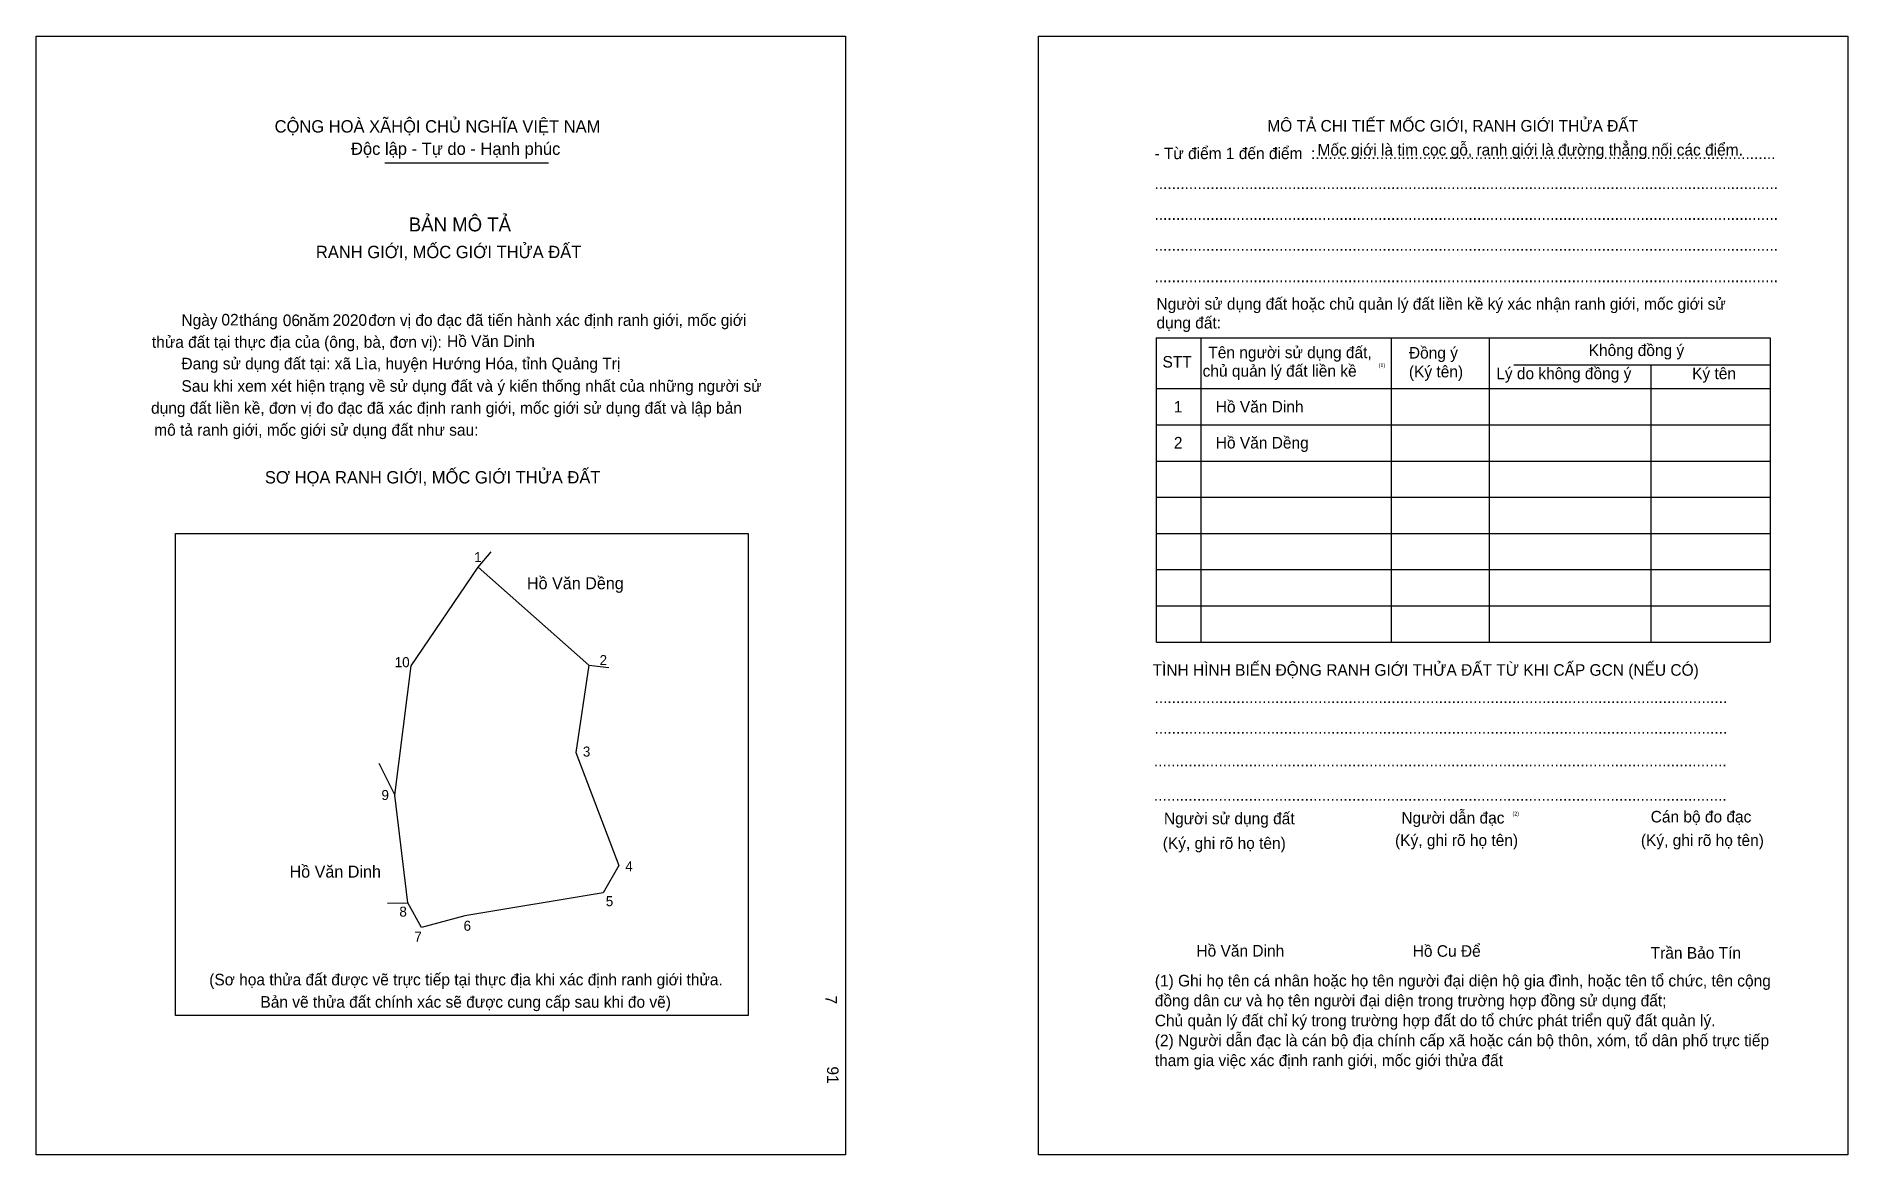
# Model space of a CAD drawing. Extents: x 550266 to 550895, y 1825583 to 1825971.
import ezdxf

# ---------------------------------------------------------------- set-up
doc = ezdxf.new("R2010")
doc.units = 0
for name, color, linetype in [('bmtKhungInTrang1', 7, 'Continuous'), ('bmtKhungInTrang2', 7, 'Continuous'), ('bmtNoiDung', 7, 'Continuous'), ('bmtTemplate', 7, 'Continuous'), ('CanhThua', 7, 'Continuous'), ('RauThua', 7, 'Continuous'), ('SoHieuDinhThua', 7, 'Continuous'), ('TenChuLanCan', 7, 'Continuous')]:
    doc.layers.add(name, color=color, linetype=linetype)

msp = doc.modelspace()

# ---------------------------------------------------------------- linework, layer by layer
at = {"layer": 'bmtKhungInTrang1'}
msp.add_lwpolyline([(550266.34, 1825971.32), (550547.02, 1825971.32), (550547.02, 1825583.11), (550266.34, 1825583.11)], close=True, dxfattribs=at)
at = {"layer": 'bmtKhungInTrang2'}
msp.add_lwpolyline([(550613.95, 1825971.32), (550894.63, 1825971.32), (550894.63, 1825583.11), (550613.95, 1825583.11)], close=True, dxfattribs=at)
at = {"layer": 'bmtTemplate'}
for p, q in [((550387.29, 1825927.33), (550444.05, 1825927.33)), ((550670.26, 1825866.61), (550670.26, 1825761.07)), ((550736.29, 1825866.61), (550736.29, 1825761.07)), ((550770.25, 1825866.74), (550770.25, 1825761.07)), ((550867.76, 1825866.61), (550867.76, 1825761.07)), ((550778.87, 1825857.32), (550867.76, 1825857.32)), ((550654.87, 1825849.02), (550867.76, 1825849.02)), ((550654.87, 1825836.46), (550867.76, 1825836.46)), ((550654.87, 1825823.89), (550867.76, 1825823.89)), ((550654.87, 1825811.33), (550867.76, 1825811.33)), ((550654.87, 1825798.77), (550867.76, 1825798.77)), ((550654.87, 1825786.2), (550867.76, 1825786.2)), ((550654.87, 1825773.64), (550867.76, 1825773.64)), ((550654.87, 1825761.07), (550867.76, 1825761.07))]:
    msp.add_line(p, q, dxfattribs=at)
for points in [[(550654.73, 1825866.61), (550867.76, 1825866.61)], [(550654.73, 1825866.61), (550654.73, 1825761.07)], [(550826.32, 1825857.19), (550826.32, 1825761.07)]]:
    msp.add_lwpolyline(points, dxfattribs=at)
msp.add_lwpolyline([(550314.63, 1825631.46), (550314.63, 1825798.75), (550513.23, 1825798.75), (550513.23, 1825631.46)], close=True, dxfattribs=at)
at = {"layer": 'CanhThua'}
for p, q in [((550396.4, 1825752.84), (550419.64, 1825787.07)), ((550419.64, 1825787.07), (550458, 1825753)), ((550390.74, 1825707.97), (550396.4, 1825752.84)), ((550458, 1825753), (550453.54, 1825722.68)), ((550453.54, 1825722.68), (550468.39, 1825683.52)), ((550395.17, 1825670.51), (550390.74, 1825707.97)), ((550468.39, 1825683.52), (550463, 1825674)), ((550463, 1825674), (550415, 1825666)), ((550400, 1825662), (550395.17, 1825670.51)), ((550415, 1825666), (550400, 1825662))]:
    msp.add_line(p, q, dxfattribs=at)
at = {"layer": 'RauThua'}
for p, q in [((550419.64, 1825787.07), (550424.1, 1825792.41)), ((550458, 1825753), (550464.91, 1825752.23)), ((550385.12, 1825719.06), (550390.74, 1825707.97)), ((550388.16, 1825670.47), (550395.17, 1825670.51))]:
    msp.add_line(p, q, dxfattribs=at)

# ---------------------------------------------------------------- texts
at = {"layer": 'bmtNoiDung'}
for s, height, p in [('02', 4.016, (550330.57, 1825870.94)), ('06', 4.016, (550351.86, 1825870.72)), ('2020', 4.016, (550369.14, 1825870.8)), ('Hồ Văn Dinh', 4.016, (550408.82, 1825863.47)), ('1', 4.02, (550660.91, 1825840.73)), ('Hồ Văn Dinh ', 4.016, (550675.44, 1825840.73)), ('2', 4.02, (550660.91, 1825828.23)), ('Hồ Văn Dềng ', 4.016, (550675.44, 1825828.23)), ('Hồ Văn Dinh', 4.016, (550668.73, 1825651.91))]:
    msp.add_text(s, height=height, dxfattribs=at).set_placement(p)
for s, height, p in [('7', 4.02, (550540.03, 1825638.37)), ('91', 4.016, (550540.6, 1825613.79))]:
    msp.add_text(s, height=height, rotation=270, dxfattribs=at).set_placement(p)
at = {"layer": 'bmtTemplate'}
for s, height, p in [('CỘNG HOÀ XÃHỘI CHỦ NGHĨA VIỆT NAM', 4.2838, (550349.01, 1825937.89)), ('MÔ TẢ CHI TIẾT MỐC GIỚI, RANH GIỚI THỬA ĐẤT', 4.0145, (550693.31, 1825938.23)), ('Mốc giới là tim cọc gỗ, ranh giới là đường thẳng nối các điểm.', 4.0145, (550710.73, 1825929.91)), ('Độc lập - Tự do - Hạnh phúc', 4.2838, (550375.51, 1825930.14)), ('- Từ điểm 1 đến điểm  :...........................................................................................................', 4.01451, (550654.18, 1825928.66)), ('.................................................................................................................................................', 4.01451, (550654.18, 1825918.25)), ('BẢN MÔ TẢ', 4.819, (550395.56, 1825903.59)), ('.................................................................................................................................................', 4.01451, (550654.18, 1825907.57)), ('RANH GIỚI, MỐC GIỚI THỬA ĐẤT', 4.2838, (550363.34, 1825894.3)), ('.................................................................................................................................................', 4.01451, (550654.18, 1825896.89)), ('.................................................................................................................................................', 4.01451, (550654.18, 1825885.96)), ('Người sử dụng đất hoặc chủ quản lý đất liền kề ký xác nhận ranh giới, mốc giới sử', 4.0145, (550654.87, 1825876.42)), ('Ngày     tháng     năm         đơn vị đo đạc đã tiến hành xác định ranh giới, mốc giới ', 4.016, (550316.7, 1825870.8)), ('dụng đất:', 4.015, (550654.87, 1825869.88)), ('thửa đất tại thực địa của (ông, bà, đơn vị):', 4.016, (550306.46, 1825863.18)), ('Đang sử dụng đất tại: xã Lìa, huyện Hướng Hóa, tỉnh Quảng Trị', 4.016, (550316.7, 1825855.69)), ('STT', 4.015, (550656.96, 1825856.31)), ('Tên người sử dụng đất,', 4.0145, (550672.85, 1825859.58)), ('Đồng ý', 4.015, (550742.42, 1825859.45)), ('Không đồng ý', 4.0145, (550804.77, 1825860.33)), ('chủ quản lý đất liền kề', 4.0145, (550670.88, 1825853.16)), ('(1)', 1.339, (550731.94, 1825856.46)), ('(Ký tên)', 4.015, (550742.42, 1825852.92)), ('Lý do không đồng ý', 4.0145, (550772.71, 1825852.29)), ('Ký tên', 4.015, (550840.65, 1825852.29)), ('Sau khi xem xét hiện trạng về sử dụng đất và ý kiến thống nhất của những người sử ', 4.016, (550316.7, 1825847.92)), ('dụng đất liền kề, đơn vị đo đạc đã xác định ranh giới, mốc giới sử dụng đất và lập bản', 4.016, (550306.16, 1825840.3)), ('mô tả ranh giới, mốc giới sử dụng đất như sau:', 4.016, (550307.26, 1825832.67)), ('SƠ HỌA RANH GIỚI, MỐC GIỚI THỬA ĐẤT', 4.2838, (550345.64, 1825816.1)), ('TÌNH HÌNH BIẾN ĐỘNG RANH GIỚI THỬA ĐẤT TỪ KHI CẤP GCN (NẾU CÓ)', 4.0145, (550653.51, 1825749.36)), ('.....................................................................................................................................', 4.02053, (550654.18, 1825739.91)), ('.....................................................................................................................................', 4.02053, (550654.18, 1825729.23)), ('.....................................................................................................................................', 4.02053, (550653.98, 1825717.92)), ('.....................................................................................................................................', 4.02053, (550653.98, 1825705.99)), ('Người dẫn đạc', 4.0145, (550739.8, 1825698.07)), ('Cán bộ đo đạc', 4.0145, (550826.28, 1825698.45)), ('Người sử dụng đất', 4.0145, (550657.46, 1825697.82)), ('(2)', 1.339, (550778.35, 1825700.84)), ('(Ký, ghi rõ họ tên)', 4.0145, (550657.05, 1825689.28)), ('(Ký, ghi rõ họ tên)', 4.0145, (550737.62, 1825690.28)), ('(Ký, ghi rõ họ tên)', 4.0145, (550822.87, 1825690.28)), ('Hồ Cu Để', 4.015, (550743.75, 1825651.83)), ('Trần Bảo Tín', 4.0145, (550826.28, 1825651.18)), ('(Sơ họa thửa đất được vẽ trực tiếp tại thực địa khi xác định ranh giới thửa.', 4.016, (550326.34, 1825641.91)), ('(1) Ghi họ tên cá nhân hoặc họ tên người đại diện hộ gia đình, hoặc tên tổ chức, tên cộng', 4.0145, (550654.3, 1825641.53)), ('Bản vẽ thửa đất chính xác sẽ được cung cấp sau khi đo vẽ)', 4.016, (550344.1, 1825634.15)), ('đồng dân cư và họ tên người đại diện trong trường hợp đồng sử dụng đất;', 4.0145, (550654.3, 1825634.62)), ('Chủ quản lý đất chỉ ký trong trường hợp đất do tổ chức phát triển quỹ đất quản lý.', 4.0145, (550654.3, 1825627.71)), ('(2) Người dẫn đạc là cán bộ địa chính cấp xã hoặc cán bộ thôn, xóm, tổ dân phố trực tiếp', 4.0145, (550654.3, 1825620.79)), ('tham gia việc xác định ranh giới, mốc giới thửa đất', 4.0145, (550654.3, 1825613.88))]:
    msp.add_text(s, height=height, dxfattribs=at).set_placement(p)
at = {"layer": 'SoHieuDinhThua'}
for s, height, p in [('1', 3.48, (550418.23, 1825788.79)), ('10', 3.485, (550390.66, 1825752.33)), ('2', 3.48, (550461.73, 1825753.05)), ('3', 3.48, (550455.93, 1825721.31)), ('9', 3.48, (550386.08, 1825706.24)), ('4', 3.48, (550470.66, 1825681.51)), ('5', 3.48, (550463.88, 1825669.4)), ('8', 3.48, (550392.28, 1825665.75)), ('7', 3.48, (550397.48, 1825657.04)), ('6', 3.48, (550414.55, 1825660.85))]:
    msp.add_text(s, height=height, dxfattribs=at).set_placement(p)
at = {"layer": 'TenChuLanCan'}
for s, p in [('Hồ Văn Dềng', (550436.53, 1825779.39)), ('Hồ Văn Dinh', (550354.19, 1825679.3))]:
    msp.add_text(s, height=4.1819, dxfattribs=at).set_placement(p)

doc.saveas('drawing.dxf')
